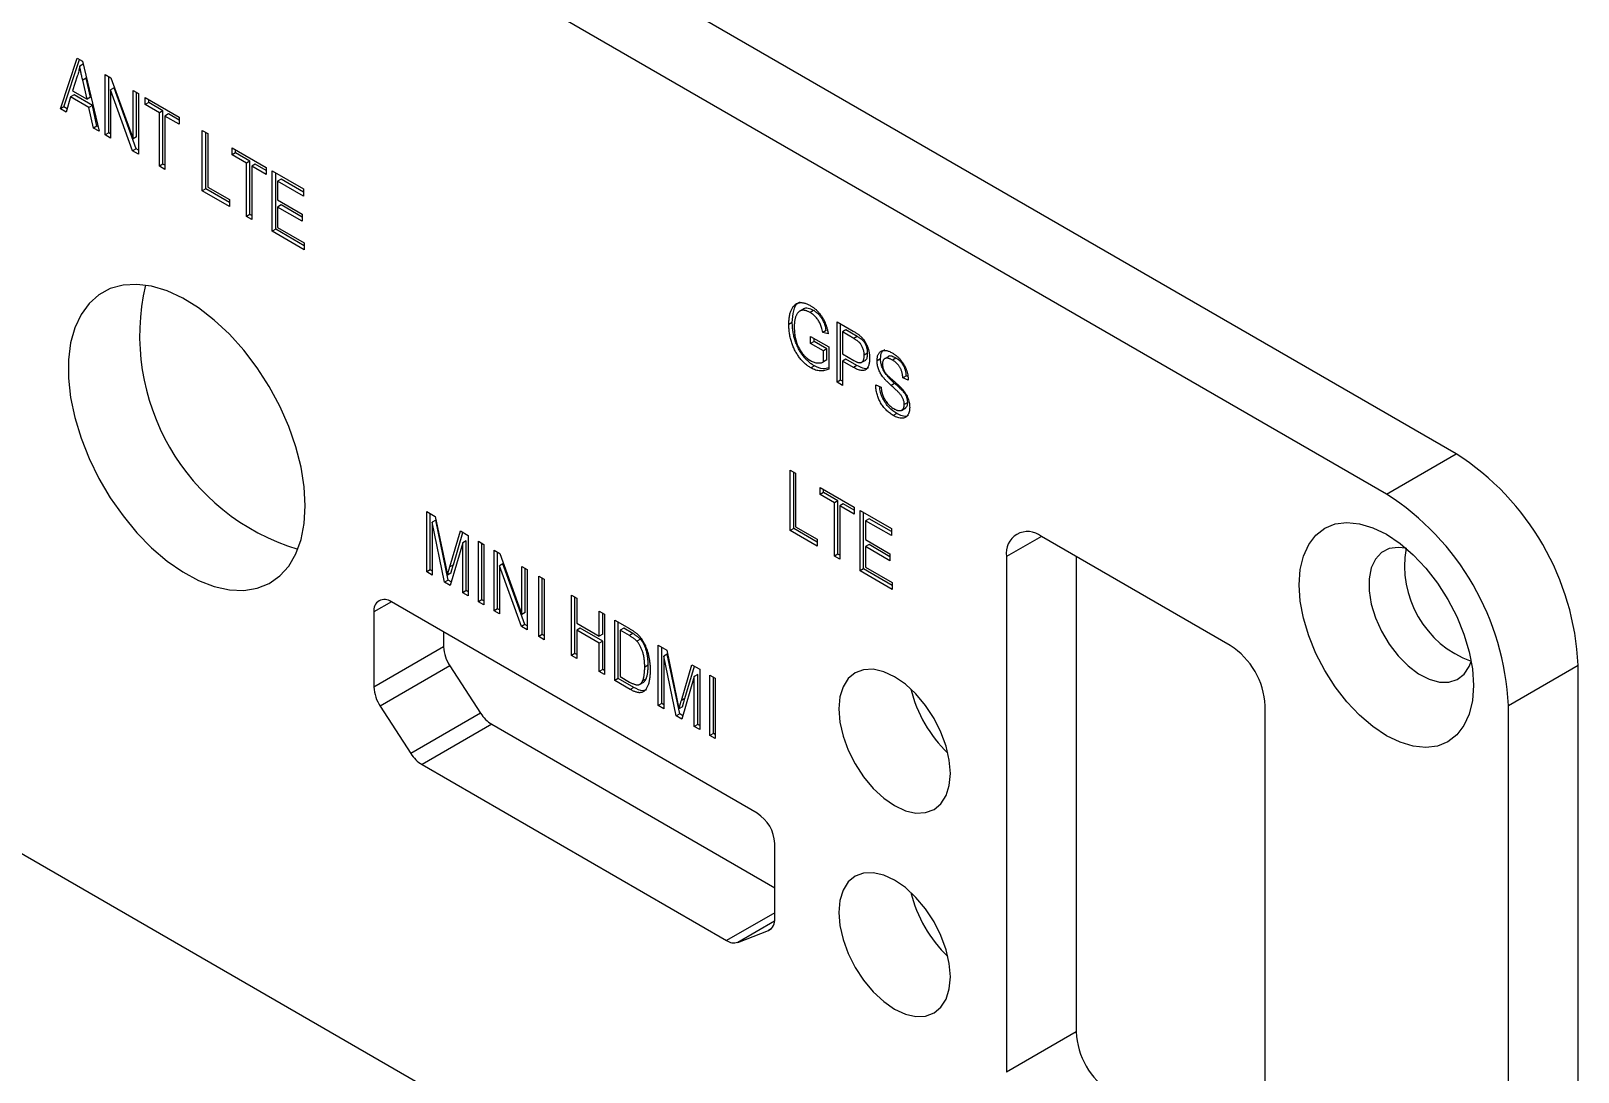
# Model space of a CAD drawing. Header units: millimetres. Extents: x 15 to 205, y 5 to 292.
# Drawn here: x 134.8 to 166.19, y 190.72 to 211.83 of the extents above; entities that cross this region are included whole.
import ezdxf

# ---------------------------------------------------------------- set-up
doc = ezdxf.new("R2010")
doc.units = ezdxf.units.MM

msp = doc.modelspace()

# ---------------------------------------------------------------- linework, layer by layer
at = {"color": 7, "linetype": 'Continuous', "lineweight": 25}
for p, q in [((163.715, 203.255), (110.4, 234.034)), ((162.301, 202.439), (108.985, 233.217)), ((135.398, 210.246), (135.737, 211.275)), ((135.737, 211.275), (135.844, 211.213)), ((135.469, 210.287), (135.785, 211.247)), ((135.858, 211.155), (135.791, 211.116)), ((135.844, 211.213), (136.183, 209.793)), ((136.307, 210.946), (136.425, 210.878)), ((136.307, 209.721), (136.307, 210.946)), ((135.741, 210.913), (135.642, 210.614)), ((135.922, 210.871), (135.851, 210.83)), ((135.94, 210.442), (135.851, 210.83)), ((136.01, 210.483), (135.922, 210.871)), ((136.378, 209.762), (136.378, 210.905)), ((136.488, 210.673), (136.417, 210.632)), ((136.864, 209.399), (136.417, 210.632)), ((136.417, 210.632), (136.417, 209.657)), ((136.425, 210.878), (136.872, 209.643)), ((136.935, 209.44), (136.488, 210.673)), ((135.605, 210.492), (135.513, 210.18)), ((135.676, 210.533), (135.605, 210.492)), ((135.976, 210.278), (135.605, 210.492)), ((135.642, 210.614), (135.94, 210.442)), ((136.047, 210.319), (135.676, 210.533)), ((136.01, 210.483), (135.94, 210.442)), ((136.047, 210.319), (135.976, 210.278)), ((136.139, 209.899), (136.047, 210.319)), ((136.872, 210.62), (136.982, 210.556)), ((136.872, 209.643), (136.872, 210.62)), ((136.943, 209.684), (136.943, 210.579)), ((136.982, 210.556), (136.982, 209.331)), ((137.12, 210.477), (137.809, 210.079)), ((137.12, 210.333), (137.12, 210.477)), ((137.191, 210.374), (137.12, 210.333)), ((137.409, 210.166), (137.12, 210.333)), ((137.191, 210.374), (137.191, 210.436)), ((137.48, 210.207), (137.191, 210.374)), ((135.469, 210.287), (135.398, 210.246)), ((135.513, 210.18), (135.398, 210.246)), ((135.533, 210.249), (135.469, 210.287)), ((136.069, 209.859), (135.976, 210.278)), ((137.48, 210.207), (137.409, 210.166)), ((137.409, 209.085), (137.409, 210.166)), ((137.48, 209.126), (137.48, 210.207)), ((137.59, 210.144), (137.519, 210.103)), ((137.809, 209.936), (137.519, 210.103)), ((137.519, 210.103), (137.519, 209.021)), ((137.809, 210.017), (137.59, 210.144)), ((137.809, 210.079), (137.809, 209.936)), ((108.985, 209.946), (162.301, 179.167)), ((136.139, 209.899), (136.069, 209.859)), ((136.183, 209.793), (136.069, 209.859)), ((136.161, 209.887), (136.139, 209.899)), ((136.378, 209.762), (136.307, 209.721)), ((136.417, 209.657), (136.307, 209.721)), ((136.417, 209.739), (136.378, 209.762)), ((136.943, 209.684), (136.872, 209.643)), ((138.277, 209.809), (138.387, 209.745)), ((138.277, 208.584), (138.277, 209.809)), ((138.348, 208.625), (138.348, 209.768)), ((138.387, 209.745), (138.387, 208.663)), ((136.935, 209.44), (136.864, 209.399)), ((136.982, 209.331), (136.864, 209.399)), ((136.982, 209.413), (136.935, 209.44)), ((138.883, 209.459), (139.572, 209.061)), ((138.883, 209.316), (138.883, 209.459)), ((138.954, 209.356), (138.954, 209.418)), ((137.48, 209.126), (137.409, 209.085)), ((137.519, 209.021), (137.409, 209.085)), ((137.519, 209.103), (137.48, 209.126)), ((138.954, 209.356), (138.883, 209.316)), ((139.172, 209.149), (138.883, 209.316)), ((139.243, 209.189), (138.954, 209.356)), ((139.243, 209.189), (139.172, 209.149)), ((139.172, 208.067), (139.172, 209.149)), ((139.243, 208.108), (139.243, 209.189)), ((139.353, 209.126), (139.283, 209.085)), ((139.572, 208.918), (139.283, 209.085)), ((139.283, 209.085), (139.283, 208.003)), ((139.572, 209), (139.353, 209.126)), ((139.572, 209.061), (139.572, 208.918)), ((139.696, 208.99), (140.33, 208.624)), ((139.696, 207.765), (139.696, 208.99)), ((139.767, 207.806), (139.767, 208.949)), ((139.877, 208.824), (139.806, 208.783)), ((139.806, 208.783), (139.806, 208.401)), ((140.33, 208.481), (139.806, 208.783)), ((140.33, 208.562), (139.877, 208.824)), ((138.348, 208.625), (138.277, 208.584)), ((138.828, 208.266), (138.277, 208.584)), ((138.828, 208.347), (138.348, 208.625)), ((138.387, 208.663), (138.828, 208.409)), ((140.33, 208.624), (140.33, 208.481)), ((138.828, 208.409), (138.828, 208.266)), ((139.806, 208.401), (140.302, 208.115)), ((139.877, 208.299), (139.806, 208.258)), ((139.806, 208.258), (139.806, 207.844)), ((140.302, 207.972), (139.806, 208.258)), ((140.302, 208.053), (139.877, 208.299)), ((140.302, 208.115), (140.302, 207.972)), ((139.243, 208.108), (139.172, 208.067)), ((139.283, 208.003), (139.172, 208.067)), ((139.283, 208.085), (139.243, 208.108)), ((139.767, 207.806), (139.696, 207.765)), ((140.343, 207.473), (139.767, 207.806)), ((139.806, 207.844), (140.343, 207.534)), ((140.343, 207.391), (139.696, 207.765)), ((140.343, 207.534), (140.343, 207.391)), ((150.248, 205.918), (150.178, 205.877)), ((150.48, 206.194), (150.392, 206.143)), ((150.679, 206.16), (150.608, 206.12)), ((151.156, 205.931), (151.482, 205.742)), ((151.156, 204.706), (151.156, 205.931)), ((150.618, 205.636), (150.99, 205.422)), ((150.618, 205.493), (150.618, 205.636)), ((150.937, 205.757), (150.866, 205.716)), ((150.977, 205.684), (150.866, 205.716)), ((151.226, 204.747), (151.226, 205.89)), ((151.337, 205.765), (151.266, 205.724)), ((151.266, 205.724), (151.266, 205.279)), ((151.494, 205.592), (151.266, 205.724)), ((151.565, 205.633), (151.337, 205.765)), ((151.565, 205.633), (151.494, 205.592)), ((150.689, 205.534), (150.618, 205.493)), ((150.88, 205.342), (150.618, 205.493)), ((150.689, 205.534), (150.689, 205.596)), ((150.951, 205.383), (150.689, 205.534)), ((150.951, 205.383), (150.88, 205.342)), ((150.88, 205.117), (150.88, 205.342)), ((150.951, 205.158), (150.951, 205.383)), ((150.99, 205.422), (150.99, 204.973)), ((151.777, 205.292), (151.707, 205.251)), ((150.696, 205.037), (150.626, 204.996)), ((150.951, 205.158), (150.88, 205.117)), ((151.266, 205.279), (151.497, 205.145)), ((151.337, 205.176), (151.266, 205.135)), ((151.49, 205.006), (151.266, 205.135)), ((151.266, 205.135), (151.266, 204.642)), ((151.56, 205.047), (151.337, 205.176)), ((151.56, 205.047), (151.49, 205.006)), ((151.648, 205.105), (151.737, 205.156)), ((152.039, 205.183), (151.968, 205.142)), ((152.204, 205.23), (152.116, 205.179)), ((152.35, 205.195), (152.28, 205.155)), ((151.226, 204.747), (151.156, 204.706)), ((151.266, 204.642), (151.156, 204.706)), ((151.266, 204.724), (151.226, 204.747)), ((152.325, 204.681), (152.254, 204.64)), ((152.562, 204.834), (152.492, 204.794)), ((152.602, 204.746), (152.492, 204.794)), ((152.592, 204.821), (152.562, 204.834)), ((151.941, 204.65), (152.051, 204.603)), ((152.366, 204.073), (152.295, 204.032)), ((152.461, 204.135), (152.549, 204.186)), ((152.59, 204.297), (152.519, 204.256)), ((162.301, 202.439), (163.715, 203.255)), ((150.205, 202.923), (150.315, 202.859)), ((150.205, 201.698), (150.205, 202.923)), ((150.276, 201.739), (150.276, 202.882)), ((150.315, 202.859), (150.315, 201.777)), ((150.811, 202.573), (151.5, 202.175)), ((150.811, 202.43), (150.811, 202.573)), ((150.882, 202.47), (150.811, 202.43)), ((150.882, 202.47), (150.882, 202.532)), ((151.171, 202.303), (150.882, 202.47)), ((151.101, 202.263), (150.811, 202.43)), ((151.171, 202.303), (151.101, 202.263)), ((151.101, 201.181), (151.101, 202.263)), ((151.171, 201.222), (151.171, 202.303)), ((151.281, 202.24), (151.211, 202.199)), ((151.5, 202.032), (151.211, 202.199)), ((151.211, 202.199), (151.211, 201.117)), ((151.5, 202.114), (151.281, 202.24)), ((151.5, 202.175), (151.5, 202.032)), ((142.832, 202.085), (143.004, 201.986)), ((142.832, 200.86), (142.832, 202.085)), ((142.903, 200.901), (142.903, 202.044)), ((143.013, 201.907), (142.942, 201.866)), ((143.195, 200.651), (142.942, 201.866)), ((142.942, 201.866), (142.942, 200.797)), ((143.004, 201.986), (143.211, 200.999)), ((143.265, 200.692), (143.013, 201.907)), ((151.624, 202.104), (152.258, 201.738)), ((151.624, 200.879), (151.624, 202.104)), ((151.695, 200.92), (151.695, 202.063)), ((151.805, 201.938), (151.734, 201.897)), ((151.734, 201.897), (151.734, 201.515)), ((152.258, 201.595), (151.734, 201.897)), ((152.258, 201.676), (151.805, 201.938)), ((143.3, 200.963), (143.516, 201.69)), ((143.371, 201.004), (143.566, 201.661)), ((143.516, 201.69), (143.672, 201.6)), ((143.672, 201.6), (143.672, 200.375)), ((150.276, 201.739), (150.205, 201.698)), ((150.756, 201.38), (150.205, 201.698)), ((150.756, 201.461), (150.276, 201.739)), ((150.315, 201.777), (150.756, 201.523)), ((150.756, 201.523), (150.756, 201.38)), ((152.258, 201.738), (152.258, 201.595)), ((159.133, 199.368), (155.301, 201.581)), ((143.562, 201.45), (143.307, 200.586)), ((143.633, 201.491), (143.562, 201.45)), ((143.562, 200.439), (143.562, 201.45)), ((143.633, 200.48), (143.633, 201.491)), ((143.879, 201.481), (143.989, 201.417)), ((143.879, 200.256), (143.879, 201.481)), ((143.95, 200.297), (143.95, 201.44)), ((143.989, 201.417), (143.989, 200.192)), ((144.196, 201.298), (144.313, 201.23)), ((144.196, 200.073), (144.196, 201.298)), ((144.266, 200.114), (144.266, 201.257)), ((144.313, 201.23), (144.76, 199.996)), ((151.171, 201.222), (151.101, 201.181)), ((151.211, 201.199), (151.171, 201.222)), ((151.734, 201.515), (152.23, 201.229)), ((151.805, 201.413), (151.734, 201.372)), ((151.734, 201.372), (151.734, 200.958)), ((152.23, 201.086), (151.734, 201.372)), ((152.23, 201.167), (151.805, 201.413)), ((152.23, 201.229), (152.23, 201.086)), ((142.903, 200.901), (142.832, 200.86)), ((142.942, 200.878), (142.903, 200.901)), ((143.211, 200.999), (143.252, 200.794)), ((143.371, 201.004), (143.3, 200.963)), ((144.377, 201.025), (144.306, 200.985)), ((144.753, 199.752), (144.306, 200.985)), ((144.306, 200.985), (144.306, 200.01)), ((144.823, 199.792), (144.377, 201.025)), ((144.76, 200.972), (144.871, 200.908)), ((144.76, 199.996), (144.76, 200.972)), ((144.831, 200.037), (144.831, 200.931)), ((144.871, 200.908), (144.871, 199.684)), ((151.211, 201.117), (151.101, 201.181)), ((151.695, 200.92), (151.624, 200.879)), ((152.271, 200.587), (151.695, 200.92)), ((151.734, 200.958), (152.271, 200.648)), ((154.594, 201.172), (154.594, 190.721)), ((156.008, 201.172), (156.008, 191.537)), ((142.942, 200.797), (142.832, 200.86)), ((143.265, 200.692), (143.195, 200.651)), ((143.307, 200.586), (143.195, 200.651)), ((143.323, 200.835), (143.252, 200.794)), ((143.328, 200.656), (143.265, 200.692)), ((145.105, 200.773), (145.215, 200.71)), ((145.105, 199.548), (145.105, 200.773)), ((145.175, 199.589), (145.175, 200.732)), ((145.215, 200.71), (145.215, 199.485)), ((152.271, 200.505), (151.624, 200.879)), ((152.271, 200.648), (152.271, 200.505)), ((143.633, 200.48), (143.562, 200.439)), ((143.672, 200.375), (143.562, 200.439)), ((143.672, 200.457), (143.633, 200.48)), ((143.95, 200.297), (143.879, 200.256)), ((143.989, 200.274), (143.95, 200.297)), ((145.766, 200.391), (145.876, 200.328)), ((145.766, 199.167), (145.766, 200.391)), ((145.837, 199.207), (145.837, 200.351)), ((145.876, 200.328), (145.876, 199.819)), ((141.76, 200.048), (141.76, 198.525)), ((149.538, 195.966), (142.113, 200.252)), ((143.989, 200.192), (143.879, 200.256)), ((144.266, 200.114), (144.196, 200.073)), ((144.306, 200.01), (144.196, 200.073)), ((144.306, 200.091), (144.266, 200.114)), ((144.831, 200.037), (144.76, 199.996)), ((146.331, 200.065), (146.441, 200.002)), ((146.331, 199.556), (146.331, 200.065)), ((146.401, 199.597), (146.401, 200.025)), ((146.441, 200.002), (146.441, 198.777)), ((143.174, 199.64), (143.174, 199.341)), ((144.823, 199.792), (144.753, 199.752)), ((144.871, 199.684), (144.753, 199.752)), ((144.871, 199.765), (144.823, 199.792)), ((145.876, 199.819), (146.331, 199.556)), ((145.947, 199.717), (145.876, 199.676)), ((146.331, 199.413), (145.876, 199.676)), ((145.876, 199.676), (145.876, 199.103)), ((146.401, 199.454), (145.947, 199.717)), ((146.648, 199.883), (146.947, 199.71)), ((146.648, 198.658), (146.648, 199.883)), ((146.718, 198.699), (146.718, 199.842)), ((146.828, 199.717), (146.758, 199.676)), ((146.758, 199.676), (146.758, 198.737)), ((146.944, 199.568), (146.758, 199.676)), ((147.015, 199.609), (146.828, 199.717)), ((143.174, 199.341), (141.76, 198.525)), ((145.175, 199.589), (145.105, 199.548)), ((145.215, 199.485), (145.105, 199.548)), ((145.215, 199.566), (145.175, 199.589)), ((146.401, 199.597), (146.331, 199.556)), ((146.401, 199.454), (146.331, 199.413)), ((146.331, 198.841), (146.331, 199.413)), ((146.401, 198.881), (146.401, 199.454)), ((147.015, 199.609), (146.944, 199.568)), ((147.165, 199.498), (147.094, 199.457)), ((147.529, 199.374), (147.702, 199.274)), ((147.529, 198.149), (147.529, 199.374)), ((147.6, 198.19), (147.6, 199.333)), ((145.837, 199.207), (145.766, 199.167)), ((145.876, 199.103), (145.766, 199.167)), ((145.876, 199.185), (145.837, 199.207)), ((147.71, 199.195), (147.639, 199.154)), ((147.892, 197.939), (147.639, 199.154)), ((147.639, 199.154), (147.639, 198.085)), ((147.702, 199.274), (147.908, 198.288)), ((147.963, 197.98), (147.71, 199.195)), ((143.301, 198.954), (141.887, 198.138)), ((143.301, 198.954), (143.924, 197.995)), ((146.401, 198.881), (146.331, 198.841)), ((146.441, 198.777), (146.331, 198.841)), ((146.441, 198.859), (146.401, 198.881)), ((146.718, 198.699), (146.648, 198.658)), ((147.031, 198.518), (146.718, 198.699)), ((146.758, 198.737), (146.947, 198.628)), ((147.282, 198.695), (147.211, 198.654)), ((147.324, 198.97), (147.254, 198.929)), ((147.997, 198.251), (148.213, 198.979)), ((148.259, 198.738), (148.005, 197.874)), ((148.068, 198.292), (148.263, 198.95)), ((148.213, 198.979), (148.369, 198.889)), ((148.33, 198.779), (148.259, 198.738)), ((148.259, 197.727), (148.259, 198.738)), ((148.33, 197.768), (148.33, 198.779)), ((148.369, 198.889), (148.369, 197.664)), ((148.576, 198.769), (148.686, 198.706)), ((148.576, 197.544), (148.576, 198.769)), ((148.647, 197.585), (148.647, 198.728)), ((148.686, 198.706), (148.686, 197.481)), ((164.776, 198.152), (166.19, 198.968)), ((166.19, 181.413), (166.19, 198.968)), ((146.96, 198.477), (146.648, 198.658)), ((147.031, 198.518), (146.96, 198.477)), ((147.145, 198.576), (147.233, 198.627)), ((141.887, 198.138), (142.51, 197.179)), ((147.6, 198.19), (147.529, 198.149)), ((147.639, 198.085), (147.529, 198.149)), ((147.639, 198.167), (147.6, 198.19)), ((147.908, 198.288), (147.949, 198.082)), ((148.02, 198.123), (147.949, 198.082)), ((148.068, 198.292), (147.997, 198.251)), ((159.84, 187.692), (159.84, 198.143)), ((164.776, 180.596), (164.776, 198.152)), ((143.924, 197.995), (142.51, 197.179)), ((144.15, 197.77), (142.736, 196.953)), ((144.15, 197.77), (149.891, 194.456)), ((147.963, 197.98), (147.892, 197.939)), ((148.005, 197.874), (147.892, 197.939)), ((148.025, 197.944), (147.963, 197.98)), ((148.33, 197.768), (148.259, 197.727)), ((148.369, 197.745), (148.33, 197.768)), ((148.369, 197.664), (148.259, 197.727)), ((148.647, 197.585), (148.576, 197.544)), ((148.686, 197.481), (148.576, 197.544)), ((148.686, 197.562), (148.647, 197.585)), ((142.736, 196.953), (148.915, 193.386)), ((149.891, 193.83), (149.891, 195.354)), ((149.141, 193.35), (149.764, 193.59)), ((156.008, 191.537), (154.594, 190.721))]:
    msp.add_line(p, q, dxfattribs=at)
at = {"color": 8, "linetype": 'Continuous', "lineweight": 25}
for p, q in [((155.301, 201.581), (154.594, 201.172)), ((142.113, 200.252), (141.76, 200.048)), ((149.891, 193.95), (148.915, 193.386)), ((149.889, 193.782), (149.141, 193.35)), ((149.809, 193.616), (149.764, 193.59))]:
    msp.add_line(p, q, dxfattribs=at)
at = {"color": 7, "linetype": 'Continuous', "lineweight": 25, "flags": 128}
for points in [[(140.367, 202.2), (140.345, 202.582), (140.281, 202.983), (140.176, 203.394), (140.031, 203.808), (139.849, 204.219), (139.634, 204.618), (139.389, 204.999), (139.118, 205.355), (138.827, 205.68), (138.52, 205.967), (138.203, 206.211), (137.882, 206.409), (137.563, 206.556), (137.25, 206.65), (136.951, 206.69), (136.669, 206.675), (136.41, 206.604), (136.18, 206.479), (135.98, 206.303), (135.817, 206.078), (135.691, 205.809), (135.607, 205.501), (135.564, 205.158), (135.564, 204.787), (135.607, 204.395), (135.691, 203.988), (135.817, 203.574), (135.98, 203.161), (136.18, 202.755), (136.41, 202.364), (136.669, 201.994), (136.951, 201.654), (137.25, 201.347), (137.563, 201.081), (137.882, 200.859), (138.203, 200.686), (138.52, 200.565), (138.827, 200.498), (139.118, 200.486), (139.389, 200.529), (139.634, 200.627), (139.849, 200.778), (140.031, 200.979), (140.176, 201.226), (140.281, 201.516), (140.345, 201.842), (140.367, 202.2)], [(164.069, 198.56), (164.047, 198.253), (163.982, 197.979), (163.876, 197.745), (163.731, 197.555), (163.551, 197.416), (163.34, 197.329), (163.104, 197.299), (162.847, 197.324), (162.578, 197.405), (162.301, 197.539), (162.025, 197.724), (161.755, 197.955), (161.499, 198.225), (161.262, 198.529), (161.051, 198.859), (160.871, 199.206), (160.726, 199.563), (160.62, 199.92), (160.555, 200.269), (160.533, 200.601), (160.555, 200.908), (160.62, 201.182), (160.726, 201.417), (160.871, 201.606), (161.051, 201.746), (161.262, 201.832), (161.499, 201.863), (161.755, 201.838), (162.025, 201.757), (162.301, 201.622), (162.578, 201.437), (162.847, 201.207), (163.104, 200.936), (163.34, 200.632), (163.551, 200.303), (163.731, 199.955), (163.876, 199.598), (163.982, 199.241), (164.047, 198.892), (164.069, 198.56)], [(162.7, 201.339), (162.541, 201.358), (162.359, 201.332), (162.204, 201.251), (162.081, 201.119), (161.996, 200.94), (161.953, 200.722), (161.953, 200.474), (161.996, 200.206), (162.081, 199.93), (162.204, 199.656), (162.359, 199.395), (162.541, 199.159), (162.742, 198.957), (162.955, 198.797), (163.169, 198.686), (163.377, 198.628), (163.569, 198.626), (163.739, 198.679), (163.879, 198.787), (163.983, 198.943), (164.023, 199.047)], [(153.455, 196.775), (153.434, 197.043), (153.369, 197.325), (153.265, 197.611), (153.124, 197.89), (152.952, 198.152), (152.757, 198.385), (152.545, 198.582), (152.324, 198.735), (152.103, 198.837), (151.891, 198.885), (151.695, 198.877), (151.524, 198.814), (151.383, 198.697), (151.279, 198.532), (151.214, 198.324), (151.193, 198.081), (151.214, 197.814), (151.279, 197.532), (151.383, 197.245), (151.524, 196.966), (151.695, 196.705), (151.891, 196.471), (152.103, 196.274), (152.324, 196.122), (152.545, 196.019), (152.757, 195.971), (152.952, 195.979), (153.124, 196.043), (153.265, 196.159), (153.369, 196.325), (153.434, 196.533), (153.455, 196.775)], [(153.455, 192.652), (153.434, 192.919), (153.369, 193.201), (153.265, 193.487), (153.124, 193.767), (152.952, 194.028), (152.757, 194.262), (152.545, 194.459), (152.324, 194.611), (152.103, 194.713), (151.891, 194.762), (151.695, 194.754), (151.524, 194.69), (151.383, 194.574), (151.279, 194.408), (151.214, 194.2), (151.193, 193.958), (151.214, 193.69), (151.279, 193.408), (151.383, 193.122), (151.524, 192.843), (151.695, 192.581), (151.891, 192.348), (152.103, 192.151), (152.324, 191.998), (152.545, 191.896), (152.757, 191.848), (152.952, 191.856), (153.124, 191.919), (153.265, 192.036), (153.369, 192.201), (153.434, 192.409), (153.455, 192.652)]]:
    msp.add_lwpolyline(points, dxfattribs=at)
at = {"color": 7, "linetype": 'Continuous', "lineweight": 25}
for centre, radius, start, end in [((141.538, 205.652), 4.531, 166.9642, 253.0305), ((160.817, 198.724), 5.379, 2.6055, 57.3945), ((159.403, 197.908), 5.379, 2.6055, 57.3945), ((155.025, 201.242), 0.437, 50.7967, 189.2141), ((164.724, 200.979), 2.055, 169.9255, 250.0663), ((141.975, 200.083), 0.218, 50.7967, 189.2141), ((143.914, 199.37), 0.74, 182.223, 214.1631), ((158.305, 198.074), 1.537, 2.6055, 57.3945), ((142.5, 198.554), 0.74, 182.223, 214.1631), ((155.204, 199.091), 2.619, 193.3888, 226.6058), ((144.518, 198.365), 0.699, 211.9337, 238.3323), ((143.103, 197.548), 0.699, 211.9337, 238.3323), ((149.124, 195.319), 0.768, 2.6056, 57.3945), ((155.204, 194.968), 2.619, 193.3888, 226.6058), ((149.655, 193.802), 0.238, 297.2503, 6.9369), ((149.066, 193.608), 0.268, 235.6415, 286.2664), ((157.543, 191.607), 1.537, 182.6055, 237.3945)]:
    msp.add_arc(centre, radius, start, end, dxfattribs=at)
for points, knots in [([(135.791, 211.116), (135.788, 211.099), (135.781, 211.063), (135.77, 211.012), (135.757, 210.962), (135.747, 210.929), (135.741, 210.913)], [0, 0, 0, 0, 0.248875, 0.49742, 0.747941, 1, 1, 1, 1]), ([(135.851, 210.83), (135.848, 210.844), (135.841, 210.873), (135.832, 210.914), (135.823, 210.953), (135.816, 210.99), (135.808, 211.025), (135.802, 211.057), (135.796, 211.088), (135.792, 211.107), (135.791, 211.116)], [0, 0, 0, 0, 0.151074, 0.29495, 0.430719, 0.55996, 0.681357, 0.794418, 0.901243, 1, 1, 1, 1]), ([(150.178, 205.877), (150.178, 205.893), (150.178, 205.925), (150.181, 205.971), (150.186, 206.014), (150.192, 206.054), (150.2, 206.092), (150.211, 206.127), (150.223, 206.16), (150.236, 206.189), (150.252, 206.216), (150.268, 206.24), (150.286, 206.261), (150.305, 206.278), (150.325, 206.293), (150.346, 206.304), (150.368, 206.313), (150.392, 206.318), (150.416, 206.32), (150.442, 206.32), (150.469, 206.316), (150.496, 206.31), (150.525, 206.301), (150.555, 206.289), (150.587, 206.275), (150.608, 206.263), (150.618, 206.257)], [0, 0, 0, 0, 0.053463, 0.105137, 0.155418, 0.204128, 0.251658, 0.298284, 0.343767, 0.388266, 0.431829, 0.473763, 0.514099, 0.553175, 0.591054, 0.628087, 0.664322, 0.700222, 0.735964, 0.771765, 0.807942, 0.844588, 0.881846, 0.920031, 0.959557, 1, 1, 1, 1]), ([(150.248, 205.918), (150.254, 205.999), (150.266, 206.159), (150.327, 206.311), (150.397, 206.327), (150.406, 206.329)], [0, 0, 0, 0, 0.466071, 0.930519, 1, 1, 1, 1]), ([(150.618, 206.257), (150.634, 206.247), (150.664, 206.229), (150.708, 206.196), (150.749, 206.159), (150.787, 206.119), (150.822, 206.076), (150.854, 206.03), (150.882, 205.982), (150.903, 205.94), (150.918, 205.905), (150.929, 205.878), (150.939, 205.849), (150.948, 205.818), (150.956, 205.787), (150.964, 205.754), (150.971, 205.719), (150.975, 205.696), (150.977, 205.684)], [0, 0, 0, 0, 0.08884, 0.172823, 0.25299, 0.330537, 0.406372, 0.480886, 0.555221, 0.630843, 0.670089, 0.710569, 0.753368, 0.798103, 0.845063, 0.894345, 0.945926, 1, 1, 1, 1]), ([(150.696, 205.037), (150.686, 205.043), (150.665, 205.056), (150.634, 205.077), (150.604, 205.1), (150.575, 205.125), (150.546, 205.151), (150.519, 205.18), (150.492, 205.21), (150.467, 205.242), (150.442, 205.275), (150.419, 205.31), (150.397, 205.346), (150.376, 205.384), (150.357, 205.423), (150.339, 205.463), (150.322, 205.505), (150.307, 205.548), (150.293, 205.592), (150.281, 205.636), (150.271, 205.682), (150.262, 205.728), (150.256, 205.775), (150.252, 205.822), (150.249, 205.87), (150.248, 205.902), (150.248, 205.918)], [0, 0, 0, 0, 0.040148, 0.079613, 0.11807, 0.156206, 0.193673, 0.231029, 0.268512, 0.306059, 0.343763, 0.381446, 0.419308, 0.457555, 0.496773, 0.536532, 0.577305, 0.619549, 0.662812, 0.706677, 0.751934, 0.798478, 0.846404, 0.895869, 0.947035, 1, 1, 1, 1]), ([(150.608, 206.12), (150.6, 206.124), (150.585, 206.133), (150.562, 206.143), (150.54, 206.152), (150.518, 206.158), (150.498, 206.163), (150.478, 206.165), (150.46, 206.165), (150.442, 206.163), (150.425, 206.159), (150.408, 206.153), (150.393, 206.144), (150.379, 206.132), (150.365, 206.119), (150.352, 206.103), (150.341, 206.085), (150.33, 206.065), (150.32, 206.042), (150.311, 206.017), (150.304, 205.989), (150.298, 205.96), (150.294, 205.928), (150.29, 205.894), (150.288, 205.857), (150.288, 205.832), (150.288, 205.819)], [0, 0, 0, 0, 0.039685, 0.078083, 0.115732, 0.152035, 0.187856, 0.22295, 0.257949, 0.292709, 0.327632, 0.363189, 0.399401, 0.43625, 0.474911, 0.514631, 0.555789, 0.598863, 0.643197, 0.689157, 0.736131, 0.785147, 0.835845, 0.888456, 0.943369, 1, 1, 1, 1]), ([(150.679, 206.16), (150.642, 206.178), (150.569, 206.212), (150.495, 206.213), (150.473, 206.189), (150.472, 206.188)], [0, 0, 0, 0, 0.48984, 0.978327, 1, 1, 1, 1]), ([(150.866, 205.716), (150.863, 205.734), (150.856, 205.767), (150.843, 205.815), (150.829, 205.857), (150.813, 205.895), (150.795, 205.93), (150.775, 205.962), (150.752, 205.993), (150.727, 206.024), (150.7, 206.051), (150.671, 206.077), (150.64, 206.1), (150.619, 206.113), (150.608, 206.12)], [0, 0, 0, 0, 0.112809, 0.212382, 0.300207, 0.377104, 0.448767, 0.521144, 0.595149, 0.671622, 0.750239, 0.830373, 0.913275, 1, 1, 1, 1]), ([(150.937, 205.757), (150.933, 205.775), (150.927, 205.808), (150.914, 205.856), (150.9, 205.898), (150.884, 205.936), (150.866, 205.97), (150.846, 206.003), (150.823, 206.034), (150.798, 206.064), (150.77, 206.092), (150.741, 206.118), (150.711, 206.141), (150.69, 206.154), (150.679, 206.16)], [0, 0, 0, 0, 0.112809, 0.212382, 0.300207, 0.377104, 0.448767, 0.521144, 0.595149, 0.671622, 0.750239, 0.830373, 0.913275, 1, 1, 1, 1]), ([(150.626, 204.996), (150.615, 205.002), (150.594, 205.015), (150.563, 205.036), (150.533, 205.059), (150.504, 205.084), (150.476, 205.11), (150.448, 205.139), (150.421, 205.169), (150.396, 205.201), (150.371, 205.235), (150.348, 205.27), (150.326, 205.306), (150.305, 205.343), (150.286, 205.382), (150.268, 205.422), (150.251, 205.464), (150.236, 205.507), (150.222, 205.551), (150.21, 205.595), (150.2, 205.641), (150.192, 205.687), (150.185, 205.734), (150.181, 205.781), (150.178, 205.829), (150.178, 205.861), (150.178, 205.877)], [0, 0, 0, 0, 0.040148, 0.079613, 0.11807, 0.156206, 0.193673, 0.231029, 0.268512, 0.306059, 0.343763, 0.381446, 0.419308, 0.457555, 0.496773, 0.536532, 0.577305, 0.619549, 0.662812, 0.706677, 0.751934, 0.798478, 0.846404, 0.895869, 0.947035, 1, 1, 1, 1]), ([(150.288, 205.819), (150.288, 205.799), (150.289, 205.761), (150.293, 205.703), (150.3, 205.648), (150.31, 205.594), (150.323, 205.543), (150.339, 205.494), (150.357, 205.447), (150.379, 205.402), (150.403, 205.36), (150.429, 205.32), (150.456, 205.284), (150.485, 205.25), (150.516, 205.218), (150.549, 205.19), (150.584, 205.165), (150.607, 205.15), (150.619, 205.143)], [0, 0, 0, 0, 0.084019, 0.162985, 0.237226, 0.307222, 0.373055, 0.435639, 0.495813, 0.553896, 0.610518, 0.665603, 0.719788, 0.773579, 0.827974, 0.883384, 0.940504, 1, 1, 1, 1]), ([(151.482, 205.742), (151.492, 205.737), (151.51, 205.726), (151.536, 205.71), (151.56, 205.695), (151.582, 205.679), (151.602, 205.664), (151.621, 205.649), (151.637, 205.635), (151.647, 205.625), (151.652, 205.62)], [0, 0, 0, 0, 0.162643, 0.312901, 0.453294, 0.58413, 0.70285, 0.811058, 0.910586, 1, 1, 1, 1]), ([(151.777, 205.292), (151.777, 205.304), (151.777, 205.327), (151.772, 205.363), (151.764, 205.399), (151.753, 205.432), (151.74, 205.464), (151.726, 205.493), (151.71, 205.518), (151.695, 205.537), (151.682, 205.551), (151.671, 205.561), (151.657, 205.572), (151.642, 205.583), (151.625, 205.595), (151.607, 205.608), (151.587, 205.62), (151.572, 205.629), (151.565, 205.633)], [0, 0, 0, 0, 0.09377, 0.18145, 0.264182, 0.343634, 0.418713, 0.486671, 0.549814, 0.609602, 0.641373, 0.677381, 0.718583, 0.764671, 0.815739, 0.871811, 0.933005, 1, 1, 1, 1]), ([(151.652, 205.62), (151.659, 205.614), (151.671, 205.601), (151.688, 205.581), (151.705, 205.559), (151.72, 205.536), (151.735, 205.512), (151.748, 205.487), (151.761, 205.46), (151.772, 205.433), (151.783, 205.404), (151.792, 205.376), (151.8, 205.346), (151.806, 205.317), (151.811, 205.286), (151.814, 205.256), (151.817, 205.225), (151.817, 205.205), (151.817, 205.194)], [0, 0, 0, 0, 0.056072, 0.112012, 0.167171, 0.222811, 0.27891, 0.336355, 0.395158, 0.456072, 0.518045, 0.581404, 0.645662, 0.712108, 0.780061, 0.850885, 0.92373, 1, 1, 1, 1]), ([(151.707, 205.251), (151.706, 205.263), (151.706, 205.287), (151.701, 205.323), (151.693, 205.358), (151.682, 205.392), (151.669, 205.423), (151.655, 205.452), (151.639, 205.477), (151.624, 205.496), (151.612, 205.51), (151.6, 205.52), (151.587, 205.531), (151.572, 205.543), (151.555, 205.555), (151.536, 205.567), (151.516, 205.58), (151.502, 205.588), (151.494, 205.592)], [0, 0, 0, 0, 0.09377, 0.18145, 0.264182, 0.343634, 0.418713, 0.486671, 0.549814, 0.609602, 0.641373, 0.677381, 0.718583, 0.764671, 0.815739, 0.871811, 0.933005, 1, 1, 1, 1]), ([(151.726, 205.156), (151.73, 205.156), (151.754, 205.158), (151.772, 205.213), (151.776, 205.266), (151.777, 205.292)], [0, 0, 0, 0, 0.078492, 0.538007, 1, 1, 1, 1]), ([(151.968, 205.142), (151.969, 205.154), (151.969, 205.177), (151.973, 205.21), (151.979, 205.239), (151.989, 205.265), (152, 205.288), (152.015, 205.307), (152.032, 205.323), (152.051, 205.336), (152.073, 205.346), (152.097, 205.351), (152.122, 205.352), (152.149, 205.35), (152.179, 205.344), (152.21, 205.333), (152.242, 205.319), (152.265, 205.306), (152.276, 205.3)], [0, 0, 0, 0, 0.065534, 0.128827, 0.189955, 0.249648, 0.308248, 0.366796, 0.425501, 0.485892, 0.546682, 0.606687, 0.667522, 0.729426, 0.793138, 0.859027, 0.927697, 1, 1, 1, 1]), ([(152.039, 205.183), (152.042, 205.234), (152.048, 205.321), (152.102, 205.354), (152.125, 205.367)], [0, 0, 0, 0, 0.585709, 1, 1, 1, 1]), ([(152.276, 205.3), (152.292, 205.29), (152.322, 205.272), (152.367, 205.238), (152.408, 205.2), (152.446, 205.159), (152.481, 205.114), (152.511, 205.067), (152.538, 205.017), (152.56, 204.965), (152.578, 204.911), (152.591, 204.856), (152.599, 204.801), (152.601, 204.764), (152.602, 204.746)], [0, 0, 0, 0, 0.091915, 0.17935, 0.26276, 0.343825, 0.423054, 0.500154, 0.577402, 0.656471, 0.73765, 0.820878, 0.907923, 1, 1, 1, 1]), ([(150.619, 205.143), (150.631, 205.137), (150.655, 205.124), (150.691, 205.11), (150.727, 205.101), (150.763, 205.096), (150.797, 205.095), (150.829, 205.098), (150.856, 205.105), (150.872, 205.114), (150.88, 205.117)], [0, 0, 0, 0, 0.1222703, 0.2483255, 0.3781919, 0.5136803, 0.6475288, 0.7726508, 0.8898318, 1, 1, 1, 1]), ([(150.99, 204.973), (150.976, 204.966), (150.948, 204.953), (150.904, 204.941), (150.86, 204.934), (150.814, 204.933), (150.768, 204.939), (150.721, 204.952), (150.674, 204.97), (150.642, 204.987), (150.626, 204.996)], [0, 0, 0, 0, 0.1401431, 0.2742824, 0.4028647, 0.5273143, 0.6475663, 0.7658602, 0.8825241, 1, 1, 1, 1]), ([(150.99, 205), (150.952, 204.987), (150.867, 204.957), (150.757, 205.008), (150.696, 205.037)], [0, 0, 0, 0, 0.443775, 1, 1, 1, 1]), ([(151.817, 205.194), (151.817, 205.181), (151.816, 205.154), (151.813, 205.117), (151.807, 205.084), (151.799, 205.053), (151.789, 205.026), (151.776, 205.002), (151.761, 204.982), (151.744, 204.964), (151.724, 204.951), (151.7, 204.943), (151.673, 204.94), (151.643, 204.943), (151.609, 204.951), (151.572, 204.964), (151.532, 204.983), (151.504, 204.998), (151.49, 205.006)], [0, 0, 0, 0, 0.066633, 0.130318, 0.191414, 0.250222, 0.307644, 0.363778, 0.418941, 0.474177, 0.529339, 0.585724, 0.64416, 0.705484, 0.771261, 0.841987, 0.917917, 1, 1, 1, 1]), ([(151.497, 205.145), (151.505, 205.141), (151.522, 205.131), (151.547, 205.119), (151.57, 205.111), (151.591, 205.105), (151.61, 205.102), (151.627, 205.101), (151.643, 205.104), (151.656, 205.109), (151.668, 205.118), (151.679, 205.128), (151.687, 205.142), (151.694, 205.159), (151.7, 205.178), (151.704, 205.2), (151.706, 205.224), (151.706, 205.242), (151.707, 205.251)], [0, 0, 0, 0, 0.079332, 0.153706, 0.223583, 0.288684, 0.34954, 0.407382, 0.462364, 0.51587, 0.56925, 0.622815, 0.678057, 0.736107, 0.796367, 0.859845, 0.927813, 1, 1, 1, 1]), ([(151.795, 205.002), (151.791, 204.997), (151.766, 204.965), (151.674, 204.99), (151.598, 205.028), (151.56, 205.047)], [0, 0, 0, 0, 0.09205, 0.544793, 1, 1, 1, 1]), ([(152.254, 204.64), (152.244, 204.649), (152.225, 204.667), (152.198, 204.693), (152.172, 204.717), (152.149, 204.741), (152.128, 204.763), (152.109, 204.784), (152.093, 204.804), (152.074, 204.829), (152.053, 204.86), (152.032, 204.898), (152.012, 204.938), (151.997, 204.978), (151.984, 205.019), (151.975, 205.06), (151.969, 205.102), (151.969, 205.128), (151.968, 205.142)], [0, 0, 0, 0, 0.069613, 0.134156, 0.194122, 0.24927, 0.300398, 0.34646, 0.388252, 0.425903, 0.496106, 0.565535, 0.634846, 0.704759, 0.775666, 0.847725, 0.922418, 1, 1, 1, 1]), ([(152.325, 204.681), (152.315, 204.69), (152.296, 204.708), (152.268, 204.733), (152.243, 204.758), (152.22, 204.782), (152.199, 204.804), (152.18, 204.825), (152.164, 204.845), (152.145, 204.869), (152.124, 204.901), (152.102, 204.939), (152.083, 204.978), (152.067, 205.019), (152.054, 205.06), (152.046, 205.101), (152.04, 205.143), (152.039, 205.169), (152.039, 205.183)], [0, 0, 0, 0, 0.069613, 0.134156, 0.194122, 0.24927, 0.300398, 0.34646, 0.388252, 0.425903, 0.496106, 0.565535, 0.634846, 0.704759, 0.775666, 0.847725, 0.922418, 1, 1, 1, 1]), ([(152.28, 205.155), (152.272, 205.159), (152.256, 205.168), (152.234, 205.178), (152.213, 205.186), (152.193, 205.191), (152.175, 205.194), (152.159, 205.194), (152.143, 205.192), (152.13, 205.187), (152.118, 205.18), (152.107, 205.171), (152.098, 205.16), (152.091, 205.147), (152.086, 205.132), (152.081, 205.115), (152.079, 205.096), (152.079, 205.082), (152.079, 205.075)], [0, 0, 0, 0, 0.080424, 0.155448, 0.227487, 0.294949, 0.359799, 0.42102, 0.481902, 0.540608, 0.598482, 0.655152, 0.710201, 0.765597, 0.821722, 0.879164, 0.938369, 1, 1, 1, 1]), ([(152.079, 205.075), (152.079, 205.062), (152.08, 205.038), (152.086, 205), (152.097, 204.965), (152.108, 204.942), (152.113, 204.931)], [0, 0, 0, 0, 0.2837745, 0.539584, 0.775645, 1, 1, 1, 1]), ([(152.35, 205.195), (152.323, 205.209), (152.269, 205.236), (152.211, 205.243), (152.196, 205.225), (152.196, 205.224)], [0, 0, 0, 0, 0.497975, 0.992614, 1, 1, 1, 1]), ([(152.492, 204.794), (152.491, 204.804), (152.489, 204.824), (152.485, 204.854), (152.479, 204.883), (152.472, 204.91), (152.464, 204.937), (152.454, 204.962), (152.443, 204.986), (152.43, 205.009), (152.416, 205.031), (152.4, 205.052), (152.384, 205.072), (152.365, 205.091), (152.346, 205.109), (152.325, 205.125), (152.303, 205.141), (152.288, 205.15), (152.28, 205.155)], [0, 0, 0, 0, 0.076573, 0.149323, 0.217219, 0.282087, 0.343266, 0.402231, 0.458477, 0.514151, 0.569073, 0.624353, 0.681191, 0.739404, 0.79983, 0.862831, 0.929646, 1, 1, 1, 1]), ([(152.562, 204.834), (152.562, 204.845), (152.56, 204.865), (152.556, 204.895), (152.55, 204.923), (152.543, 204.951), (152.534, 204.978), (152.525, 205.003), (152.513, 205.027), (152.501, 205.05), (152.486, 205.072), (152.471, 205.093), (152.454, 205.113), (152.436, 205.132), (152.417, 205.149), (152.396, 205.166), (152.374, 205.181), (152.358, 205.191), (152.35, 205.195)], [0, 0, 0, 0, 0.076573, 0.149323, 0.217219, 0.282087, 0.343266, 0.402231, 0.458477, 0.514151, 0.569073, 0.624353, 0.681191, 0.739404, 0.79983, 0.862831, 0.929646, 1, 1, 1, 1]), ([(152.113, 204.931), (152.116, 204.925), (152.124, 204.913), (152.137, 204.895), (152.154, 204.875), (152.173, 204.853), (152.196, 204.83), (152.222, 204.806), (152.251, 204.779), (152.271, 204.761), (152.282, 204.752)], [0, 0, 0, 0, 0.075016, 0.16293, 0.264674, 0.38097, 0.512309, 0.658221, 0.820832, 1, 1, 1, 1]), ([(152.282, 204.752), (152.292, 204.743), (152.313, 204.726), (152.342, 204.7), (152.368, 204.677), (152.393, 204.655), (152.414, 204.634), (152.434, 204.616), (152.451, 204.599), (152.461, 204.588), (152.466, 204.583)], [0, 0, 0, 0, 0.169324, 0.325355, 0.468916, 0.600312, 0.718846, 0.824985, 0.918758, 1, 1, 1, 1]), ([(152.59, 204.297), (152.59, 204.305), (152.589, 204.323), (152.585, 204.35), (152.579, 204.377), (152.57, 204.404), (152.558, 204.43), (152.543, 204.456), (152.526, 204.482), (152.51, 204.503), (152.494, 204.521), (152.479, 204.537), (152.46, 204.556), (152.439, 204.576), (152.415, 204.599), (152.388, 204.624), (152.357, 204.652), (152.336, 204.671), (152.325, 204.681)], [0, 0, 0, 0, 0.062827, 0.122373, 0.180384, 0.236489, 0.292629, 0.350398, 0.410193, 0.473423, 0.510212, 0.55528, 0.608473, 0.669857, 0.740038, 0.817917, 0.904812, 1, 1, 1, 1]), ([(152.295, 204.032), (152.282, 204.04), (152.257, 204.055), (152.22, 204.082), (152.185, 204.111), (152.152, 204.142), (152.12, 204.176), (152.091, 204.212), (152.064, 204.25), (152.039, 204.291), (152.017, 204.333), (151.997, 204.376), (151.981, 204.42), (151.967, 204.464), (151.956, 204.51), (151.948, 204.556), (151.942, 204.604), (151.941, 204.634), (151.941, 204.65)], [0, 0, 0, 0, 0.069062, 0.134766, 0.197611, 0.258528, 0.318127, 0.377058, 0.435686, 0.494734, 0.554091, 0.613333, 0.672924, 0.734066, 0.796299, 0.861241, 0.92897, 1, 1, 1, 1]), ([(152.366, 204.073), (152.313, 204.109), (152.206, 204.181), (152.086, 204.361), (152.031, 204.508), (152.024, 204.578), (152.023, 204.598)], [0, 0, 0, 0, 0.323651, 0.645916, 0.900445, 1, 1, 1, 1]), ([(152.051, 204.603), (152.053, 204.585), (152.056, 204.553), (152.064, 204.505), (152.075, 204.461), (152.089, 204.421), (152.107, 204.383), (152.127, 204.347), (152.15, 204.311), (152.177, 204.277), (152.206, 204.245), (152.238, 204.216), (152.271, 204.191), (152.293, 204.177), (152.305, 204.17)], [0, 0, 0, 0, 0.106713, 0.202383, 0.287988, 0.365132, 0.438155, 0.511442, 0.587093, 0.665986, 0.746839, 0.82888, 0.91253, 1, 1, 1, 1]), ([(152.519, 204.256), (152.519, 204.265), (152.519, 204.282), (152.515, 204.309), (152.508, 204.336), (152.499, 204.363), (152.487, 204.389), (152.473, 204.416), (152.455, 204.441), (152.439, 204.463), (152.423, 204.48), (152.408, 204.497), (152.39, 204.515), (152.369, 204.536), (152.344, 204.558), (152.317, 204.584), (152.287, 204.611), (152.265, 204.63), (152.254, 204.64)], [0, 0, 0, 0, 0.062827, 0.122373, 0.180384, 0.236489, 0.292629, 0.350398, 0.410193, 0.473423, 0.510212, 0.55528, 0.608473, 0.669857, 0.740038, 0.817917, 0.904812, 1, 1, 1, 1]), ([(152.466, 204.583), (152.479, 204.568), (152.504, 204.54), (152.537, 204.493), (152.566, 204.445), (152.589, 204.396), (152.607, 204.347), (152.62, 204.296), (152.628, 204.245), (152.629, 204.213), (152.63, 204.196)], [0, 0, 0, 0, 0.1337851, 0.2593854, 0.3808217, 0.4995309, 0.6183576, 0.7398957, 0.8662956, 1, 1, 1, 1]), ([(152.63, 204.196), (152.629, 204.179), (152.628, 204.147), (152.62, 204.104), (152.606, 204.066), (152.588, 204.034), (152.565, 204.008), (152.538, 203.989), (152.507, 203.977), (152.472, 203.973), (152.433, 203.976), (152.39, 203.987), (152.344, 204.005), (152.312, 204.023), (152.295, 204.032)], [0, 0, 0, 0, 0.084273, 0.166517, 0.247388, 0.328837, 0.409098, 0.487727, 0.565708, 0.644985, 0.726558, 0.81207, 0.902729, 1, 1, 1, 1]), ([(152.305, 204.17), (152.313, 204.165), (152.329, 204.156), (152.353, 204.146), (152.375, 204.137), (152.395, 204.132), (152.414, 204.129), (152.432, 204.129), (152.448, 204.131), (152.463, 204.136), (152.476, 204.144), (152.488, 204.153), (152.498, 204.165), (152.506, 204.179), (152.512, 204.195), (152.516, 204.213), (152.519, 204.233), (152.519, 204.248), (152.519, 204.256)], [0, 0, 0, 0, 0.078125, 0.15183, 0.222152, 0.289023, 0.352598, 0.414842, 0.474935, 0.534843, 0.593414, 0.650787, 0.707286, 0.763458, 0.819724, 0.877852, 0.937479, 1, 1, 1, 1]), ([(152.606, 204.042), (152.597, 204.033), (152.567, 204.003), (152.477, 204.018), (152.403, 204.054), (152.366, 204.073)], [0, 0, 0, 0, 0.157028, 0.57785, 1, 1, 1, 1]), ([(152.54, 204.181), (152.555, 204.193), (152.585, 204.218), (152.588, 204.27), (152.59, 204.297)], [0, 0, 0, 0, 0.496204, 1, 1, 1, 1]), ([(143.252, 200.794), (143.253, 200.799), (143.256, 200.81), (143.261, 200.827), (143.266, 200.846), (143.272, 200.866), (143.278, 200.888), (143.285, 200.911), (143.292, 200.936), (143.297, 200.954), (143.3, 200.963)], [0, 0, 0, 0, 0.090712, 0.190611, 0.302053, 0.422037, 0.551217, 0.690772, 0.840366, 1, 1, 1, 1]), ([(143.323, 200.835), (143.324, 200.84), (143.327, 200.851), (143.332, 200.868), (143.337, 200.887), (143.343, 200.907), (143.349, 200.929), (143.356, 200.952), (143.363, 200.977), (143.368, 200.995), (143.371, 201.004)], [0, 0, 0, 0, 0.090712, 0.190611, 0.302053, 0.422037, 0.551217, 0.690772, 0.840366, 1, 1, 1, 1]), ([(146.947, 199.71), (146.955, 199.705), (146.973, 199.695), (146.998, 199.679), (147.022, 199.663), (147.044, 199.648), (147.064, 199.633), (147.083, 199.619), (147.1, 199.604), (147.11, 199.595), (147.115, 199.59)], [0, 0, 0, 0, 0.157769, 0.306832, 0.444685, 0.574038, 0.693806, 0.805229, 0.906553, 1, 1, 1, 1]), ([(147.094, 199.457), (147.09, 199.462), (147.081, 199.471), (147.066, 199.484), (147.05, 199.498), (147.032, 199.512), (147.013, 199.525), (146.991, 199.54), (146.968, 199.554), (146.952, 199.563), (146.944, 199.568)], [0, 0, 0, 0, 0.089406, 0.188125, 0.296701, 0.415541, 0.544795, 0.685025, 0.837611, 1, 1, 1, 1]), ([(147.165, 199.498), (147.16, 199.503), (147.152, 199.512), (147.137, 199.525), (147.121, 199.539), (147.103, 199.552), (147.083, 199.566), (147.062, 199.581), (147.039, 199.595), (147.023, 199.604), (147.015, 199.609)], [0, 0, 0, 0, 0.089406, 0.188125, 0.296701, 0.415541, 0.544795, 0.685025, 0.837611, 1, 1, 1, 1]), ([(147.254, 198.929), (147.254, 198.944), (147.253, 198.974), (147.251, 199.018), (147.248, 199.06), (147.243, 199.101), (147.237, 199.14), (147.229, 199.178), (147.22, 199.213), (147.209, 199.248), (147.198, 199.28), (147.185, 199.31), (147.172, 199.339), (147.158, 199.366), (147.143, 199.392), (147.128, 199.416), (147.111, 199.437), (147.1, 199.451), (147.094, 199.457)], [0, 0, 0, 0, 0.091058, 0.177272, 0.258757, 0.33524, 0.407833, 0.475904, 0.540567, 0.601389, 0.659248, 0.713941, 0.765993, 0.816126, 0.863976, 0.910287, 0.955276, 1, 1, 1, 1]), ([(147.115, 199.59), (147.128, 199.577), (147.152, 199.552), (147.187, 199.508), (147.218, 199.46), (147.247, 199.407), (147.274, 199.35), (147.297, 199.29), (147.317, 199.226), (147.334, 199.16), (147.347, 199.09), (147.357, 199.017), (147.363, 198.941), (147.364, 198.89), (147.364, 198.863)], [0, 0, 0, 0, 0.06613, 0.132306, 0.200143, 0.270995, 0.345232, 0.422746, 0.504203, 0.590818, 0.683013, 0.781266, 0.886884, 1, 1, 1, 1]), ([(147.324, 198.97), (147.324, 198.985), (147.324, 199.014), (147.322, 199.059), (147.319, 199.101), (147.313, 199.142), (147.307, 199.181), (147.3, 199.218), (147.291, 199.254), (147.28, 199.288), (147.268, 199.321), (147.256, 199.351), (147.243, 199.38), (147.229, 199.407), (147.214, 199.433), (147.199, 199.456), (147.182, 199.478), (147.17, 199.492), (147.165, 199.498)], [0, 0, 0, 0, 0.091058, 0.177272, 0.258757, 0.33524, 0.407833, 0.475904, 0.540567, 0.601389, 0.659248, 0.713941, 0.765993, 0.816126, 0.863976, 0.910287, 0.955276, 1, 1, 1, 1]), ([(147.364, 198.863), (147.364, 198.846), (147.363, 198.813), (147.361, 198.765), (147.357, 198.721), (147.351, 198.679), (147.344, 198.64), (147.335, 198.604), (147.324, 198.571), (147.312, 198.541), (147.298, 198.514), (147.283, 198.49), (147.268, 198.469), (147.252, 198.451), (147.234, 198.437), (147.216, 198.426), (147.197, 198.417), (147.176, 198.413), (147.155, 198.411), (147.131, 198.412), (147.107, 198.416), (147.081, 198.423), (147.053, 198.432), (147.023, 198.444), (146.992, 198.459), (146.971, 198.471), (146.96, 198.477)], [0, 0, 0, 0, 0.057755, 0.113614, 0.16712, 0.218946, 0.268664, 0.316897, 0.363577, 0.408777, 0.452021, 0.493346, 0.532766, 0.569964, 0.605778, 0.64024, 0.67339, 0.705743, 0.737921, 0.771071, 0.805292, 0.840967, 0.878091, 0.916771, 0.957451, 1, 1, 1, 1]), ([(147.211, 198.654), (147.215, 198.662), (147.222, 198.68), (147.23, 198.709), (147.237, 198.74), (147.244, 198.773), (147.248, 198.809), (147.251, 198.846), (147.253, 198.887), (147.254, 198.915), (147.254, 198.929)], [0, 0, 0, 0, 0.111646, 0.226426, 0.344474, 0.466462, 0.593163, 0.724245, 0.859766, 1, 1, 1, 1]), ([(147.222, 198.626), (147.231, 198.63), (147.259, 198.642), (147.273, 198.674), (147.282, 198.695)], [0, 0, 0, 0, 0.333631, 1, 1, 1, 1]), ([(147.282, 198.695), (147.286, 198.703), (147.292, 198.721), (147.301, 198.75), (147.308, 198.781), (147.314, 198.814), (147.319, 198.85), (147.322, 198.887), (147.324, 198.927), (147.324, 198.955), (147.324, 198.97)], [0, 0, 0, 0, 0.111646, 0.226426, 0.344474, 0.466462, 0.593163, 0.724245, 0.859766, 1, 1, 1, 1]), ([(146.947, 198.628), (146.956, 198.623), (146.974, 198.613), (147, 198.6), (147.025, 198.589), (147.047, 198.581), (147.068, 198.574), (147.087, 198.571), (147.105, 198.569), (147.121, 198.57), (147.135, 198.573), (147.149, 198.578), (147.161, 198.586), (147.173, 198.595), (147.184, 198.606), (147.194, 198.62), (147.203, 198.636), (147.209, 198.648), (147.211, 198.654)], [0, 0, 0, 0, 0.083876, 0.1627, 0.236637, 0.305998, 0.370799, 0.431234, 0.488336, 0.542444, 0.595272, 0.648372, 0.702151, 0.757996, 0.81482, 0.874015, 0.935644, 1, 1, 1, 1]), ([(147.291, 198.471), (147.267, 198.462), (147.194, 198.434), (147.097, 198.484), (147.031, 198.518)], [0, 0, 0, 0, 0.3240759, 1, 1, 1, 1]), ([(147.949, 198.082), (147.951, 198.088), (147.953, 198.099), (147.958, 198.116), (147.964, 198.134), (147.969, 198.155), (147.975, 198.176), (147.982, 198.2), (147.99, 198.225), (147.995, 198.242), (147.997, 198.251)], [0, 0, 0, 0, 0.090712, 0.190611, 0.302053, 0.422037, 0.551217, 0.690772, 0.840366, 1, 1, 1, 1]), ([(148.02, 198.123), (148.021, 198.128), (148.024, 198.139), (148.029, 198.156), (148.034, 198.175), (148.04, 198.195), (148.046, 198.217), (148.053, 198.241), (148.06, 198.266), (148.065, 198.283), (148.068, 198.292)], [0, 0, 0, 0, 0.090712, 0.190611, 0.302053, 0.422037, 0.551217, 0.690772, 0.840366, 1, 1, 1, 1])]:
    msp.add_open_spline(points, degree=3, knots=knots, dxfattribs=at)

doc.saveas('drawing.dxf')
